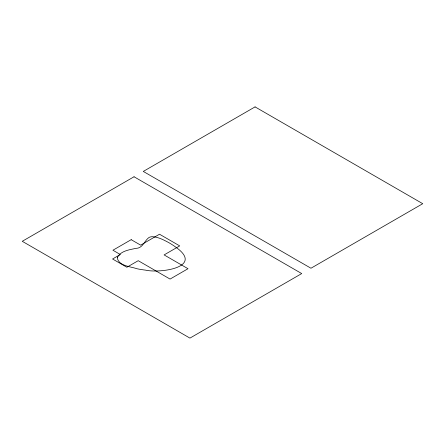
<?xml version="1.0" encoding="UTF-8"?>
<svg xmlns="http://www.w3.org/2000/svg" width="445" height="445" viewBox="0 0 445 445"><rect width="100%" height="100%" fill="white"/><g stroke="black" fill="none" stroke-linecap="round" stroke-linejoin="round"><path stroke-width="0.67" d="M117.28 257.722C118.615 266.054 130.524 266.483 137.027 268.758A62.022 35.811 0 0 0 145.532 270.132C160.044 273.525 204.967 267.3 175.247 246.786A81.441 47.02 0 0 0 168.455 242.442C163.454 239.811 158.203 236.968 152.44 236.707A5.212 3.009 0 0 0 149.058 237.446C144.291 240.745 142.901 248.377 135.842 248.382C129.211 249.823 120.489 250.885 117.28 257.722M134.04 176.765L22.25 241.301L189.932 338.111L301.721 273.575L134.04 176.765M255.068 106.889L143.279 171.425L310.96 268.235L422.75 203.699L255.068 106.889M131.186 239.677L112.935 250.218L120.311 254.523L112.568 258.996L126.858 267.25L138.217 260.687L170.062 279.076L188.007 268.713L164.105 254.913L179.724 245.896L159.521 234.226L140.631 245.134L131.186 239.677"/></g></svg>
